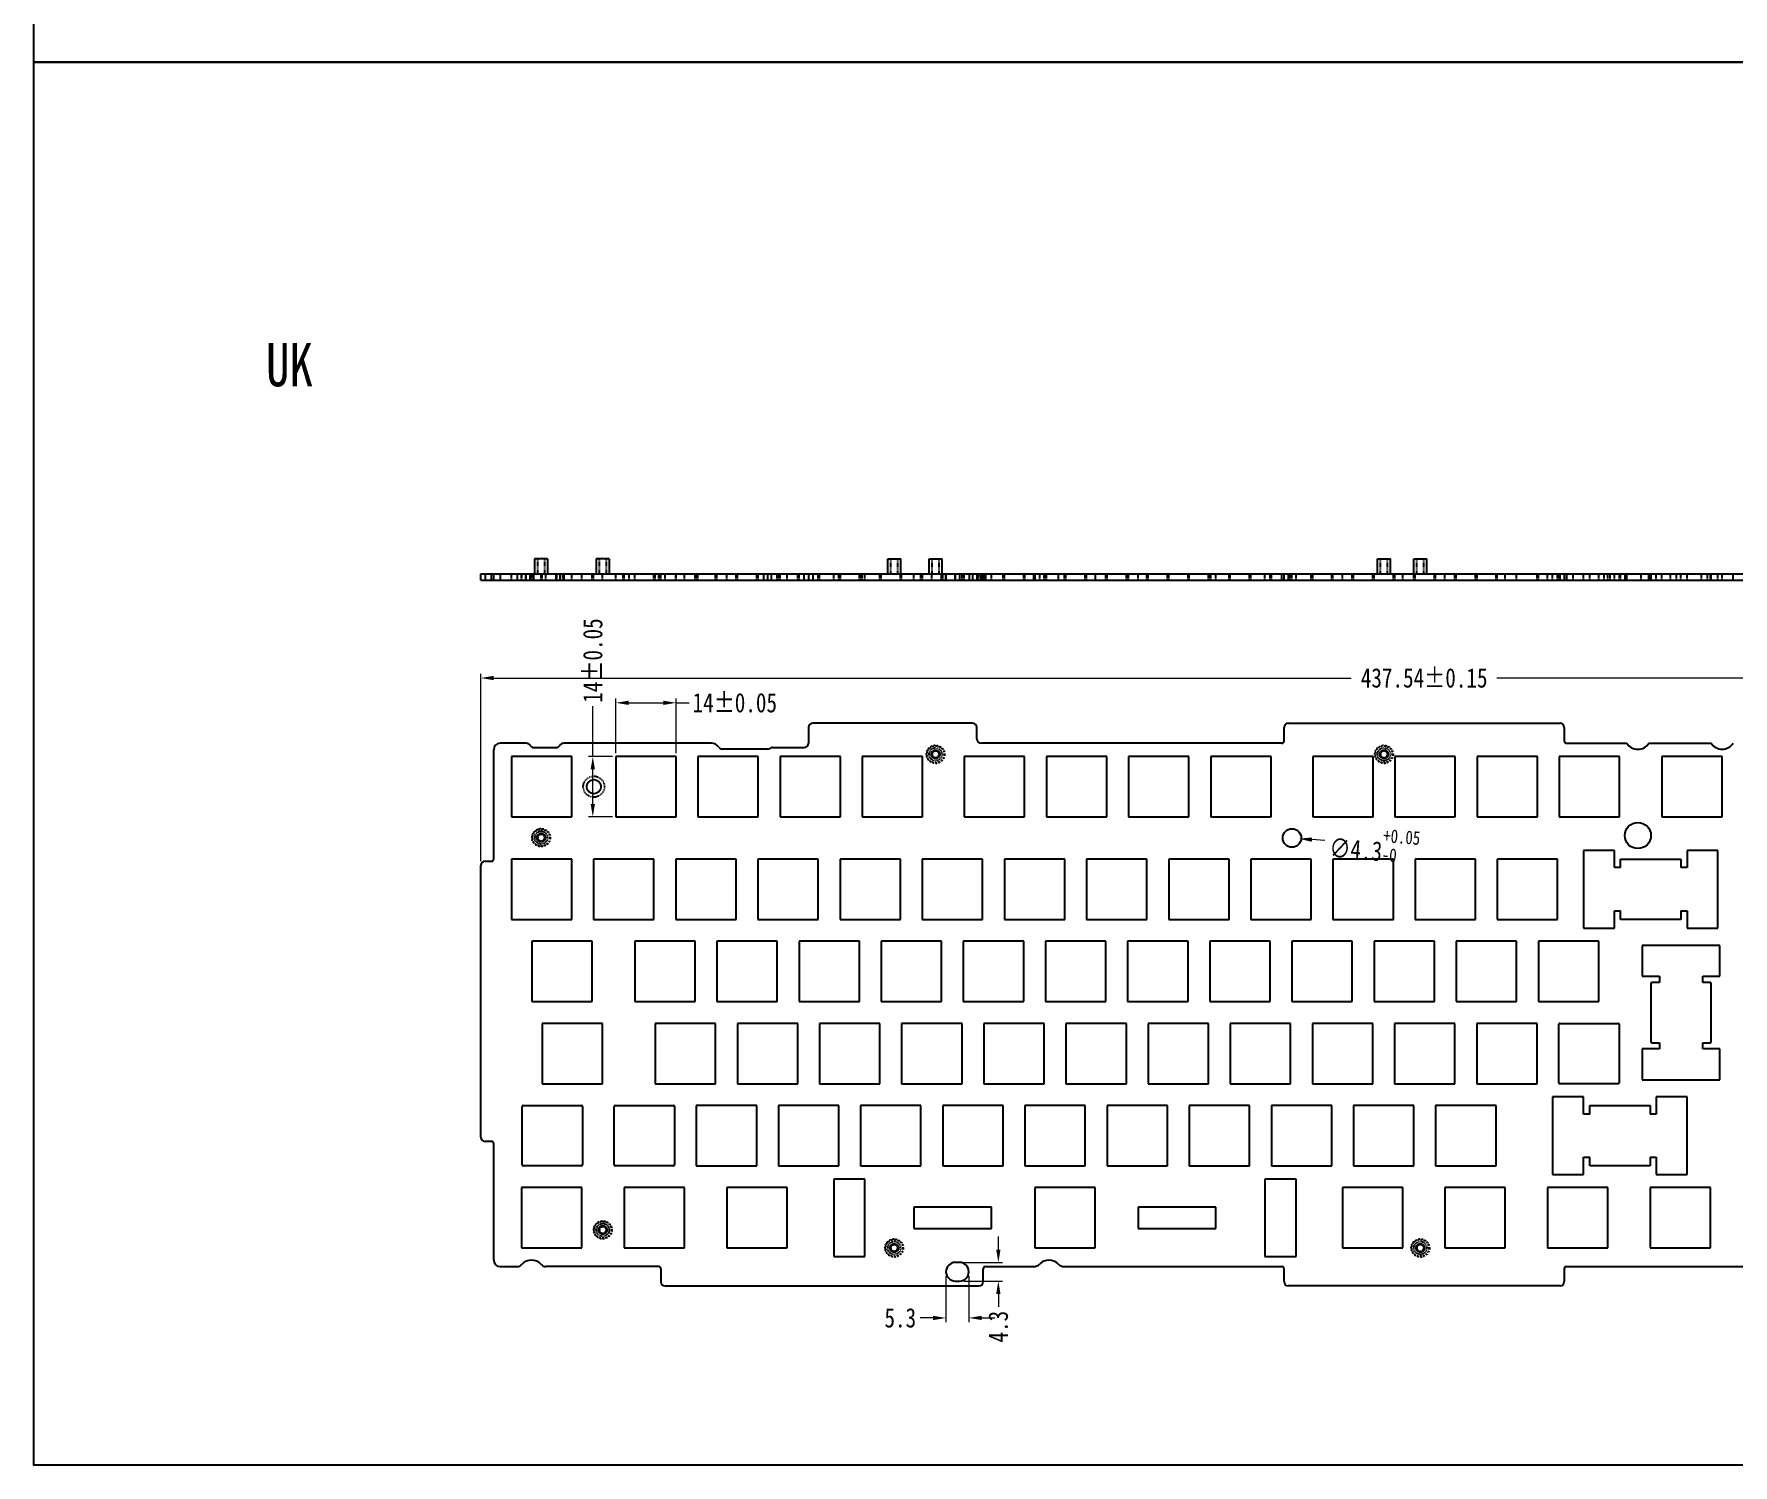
# Model space of a CAD drawing. Header units: inches. Extents: x 409 to 1093, y -306 to 345.
# Drawn here: x 409.4 to 803.4, y -306.2 to 25.8 of the extents above; entities that cross this region are included whole.
import ezdxf

# ---------------------------------------------------------------- set-up
doc = ezdxf.new("R2010")
doc.units = ezdxf.units.IN
doc.header["$LTSCALE"] = 1.21
doc.header["$MEASUREMENT"] = 0
doc.header["$PDMODE"] = 3
doc.header["$PDSIZE"] = 0.3125
doc.linetypes.add('HIDDEN', pattern=[0.2, 0.1, -0.1])
doc.layers.get('0').update_dxf_attribs({"linetype": 'CONTINUOUS'})
doc.layers.get('Defpoints').update_dxf_attribs({"linetype": 'CONTINUOUS'})
doc.layers.add('DEFAULT_2', color=8, linetype='HIDDEN')
doc.styles.get("Standard").update_dxf_attribs({"font": 'txt', "width": 0.8})
doc.dimstyles.new('YanXiu', dxfattribs={"dimscale": 1.5, "dimtxt": 3, "dimasz": 2, "dimexe": 0.66, "dimexo": 0.66, "dimgap": 0.66, "dimtad": 0, "dimdsep": 46, "dimtxsty": 'STANDARD', "dimcen": 0, "dimclrd": 3, "dimclre": 6, "dimclrt": 3, "dimazin": 2, "dimtm": 1e-09, "dimtfac": 1, "dimtofl": 0, "dimtmove": 0, "dimatfit": 3, "dimfxl": 1, "dimlwd": 5, "dimlwe": 5, "dimarcsym": 0})

# ---------------------------------------------------------------- blocks, each defined once
blk = doc.blocks.new('*D69')
at = {"color": 3, "lineweight": 5}
blk.add_line((708.76, -161.35), (705.76, -161.12), dxfattribs=at)
at = {"color": 3}
blk.add_solid([(705.8, -160.62), (705.73, -161.62), (702.77, -160.89)], dxfattribs=at)
at = {"layer": 'Defpoints', "color": 0}
for p in [(698.49, -160.57), (702.77, -160.89)]:
    blk.add_point(p, dxfattribs=at)
at = {"color": 3, "insert": (720.33, -162.23), "char_height": 4.5, "attachment_point": 5, "rotation": 355.645}
blk.add_mtext('∅4.3{\\H0.7x;\\S+0.05^ -0;}', dxfattribs=at)
blk = doc.blocks.new('*D70')
at = {"color": 6, "lineweight": 5}
for p, q in [((513.02, -166.12), (513.02, -122.64)), ((950.56, -166.12), (950.56, -122.64))]:
    blk.add_line(p, q, dxfattribs=at)
at = {"color": 3, "lineweight": 5}
for p, q in [((516.02, -123.63), (714.9, -123.63)), ((947.56, -123.63), (748.68, -123.63))]:
    blk.add_line(p, q, dxfattribs=at)
at = {"color": 3}
for points in [[(516.02, -123.13), (516.02, -124.13), (513.02, -123.63)], [(947.56, -123.13), (947.56, -124.13), (950.56, -123.63)]]:
    blk.add_solid(points, dxfattribs=at)
at = {"layer": 'Defpoints', "color": 0}
for p in [(950.56, -123.63), (513.02, -167.11), (950.56, -167.11)]:
    blk.add_point(p, dxfattribs=at)
at = {"color": 3, "insert": (731.79, -123.63), "char_height": 4.5, "attachment_point": 5}
blk.add_mtext('437.54%%P0.15', dxfattribs=at)
blk = doc.blocks.new('*D74')
at = {"color": 6, "lineweight": 5}
for p, q in [((544.34, -141.04), (544.34, -128.39)), ((558.34, -141.04), (558.34, -128.39))]:
    blk.add_line(p, q, dxfattribs=at)
at = {"color": 3, "lineweight": 5}
for p, q in [((547.34, -129.38), (555.34, -129.38)), ((558.34, -129.38), (561.34, -129.38))]:
    blk.add_line(p, q, dxfattribs=at)
at = {"color": 3}
for points in [[(547.34, -128.88), (547.34, -129.88), (544.34, -129.38)], [(555.34, -128.88), (555.34, -129.88), (558.34, -129.38)]]:
    blk.add_solid(points, dxfattribs=at)
at = {"layer": 'Defpoints', "color": 0}
for p in [(558.34, -129.38), (544.34, -142.03), (558.34, -142.03)]:
    blk.add_point(p, dxfattribs=at)
at = {"color": 3, "insert": (571.93, -129.38), "char_height": 4.5, "attachment_point": 5}
blk.add_mtext('14%%P0.05', dxfattribs=at)
blk = doc.blocks.new('*D75')
at = {"color": 3, "lineweight": 5}
for p, q in [((539.01, -141.83), (539.01, -130.17)), ((539.01, -152.83), (539.01, -144.83))]:
    blk.add_line(p, q, dxfattribs=at)
at = {"color": 6, "lineweight": 5}
for p, q in [((543.55, -141.83), (538.02, -141.83)), ((543.55, -155.83), (538.02, -155.83))]:
    blk.add_line(p, q, dxfattribs=at)
at = {"color": 3}
for points in [[(538.51, -144.83), (539.51, -144.83), (539.01, -141.83)], [(538.51, -152.83), (539.51, -152.83), (539.01, -155.83)]]:
    blk.add_solid(points, dxfattribs=at)
at = {"layer": 'Defpoints', "color": 0}
for p in [(544.54, -141.83), (539.01, -155.83), (544.54, -155.83)]:
    blk.add_point(p, dxfattribs=at)
at = {"color": 3, "insert": (539.01, -119.58), "char_height": 4.5, "attachment_point": 5, "rotation": 90}
blk.add_mtext('14%%P0.05', dxfattribs=at)
blk = doc.blocks.new('*D67')
at = {"color": 3, "lineweight": 5}
for p, q in [((633.05, -256.19), (633.05, -253.19)), ((633.05, -266.49), (633.05, -269.49))]:
    blk.add_line(p, q, dxfattribs=at)
at = {"color": 6, "lineweight": 5}
for p, q in [((625.04, -259.19), (634.04, -259.19)), ((625.04, -263.49), (634.04, -263.49))]:
    blk.add_line(p, q, dxfattribs=at)
at = {"color": 3}
for points in [[(632.55, -256.19), (633.55, -256.19), (633.05, -259.19)], [(632.55, -266.49), (633.55, -266.49), (633.05, -263.49)]]:
    blk.add_solid(points, dxfattribs=at)
at = {"layer": 'Defpoints', "color": 0}
for p in [(624.05, -259.19), (624.05, -263.49), (633.05, -263.49)]:
    blk.add_point(p, dxfattribs=at)
at = {"color": 3, "insert": (633.05, -274.08), "char_height": 4.5, "attachment_point": 5, "rotation": 90}
blk.add_mtext('4.3', dxfattribs=at)
blk = doc.blocks.new('*D68')
at = {"color": 6, "lineweight": 5}
for p, q in [((620.9, -262.33), (620.9, -273.04)), ((626.2, -262.33), (626.2, -273.04))]:
    blk.add_line(p, q, dxfattribs=at)
at = {"color": 3, "lineweight": 5}
for p, q in [((617.9, -272.05), (614.9, -272.05)), ((629.2, -272.05), (632.2, -272.05))]:
    blk.add_line(p, q, dxfattribs=at)
at = {"color": 3}
for points in [[(617.9, -271.55), (617.9, -272.55), (620.9, -272.05)], [(629.2, -271.55), (629.2, -272.55), (626.2, -272.05)]]:
    blk.add_solid(points, dxfattribs=at)
at = {"layer": 'Defpoints', "color": 0}
for p in [(620.9, -261.34), (626.2, -261.34), (620.9, -272.05)]:
    blk.add_point(p, dxfattribs=at)
at = {"color": 3, "insert": (610.31, -272.05), "char_height": 4.5, "attachment_point": 5}
blk.add_mtext('5.3', dxfattribs=at)

msp = doc.modelspace()

# ---------------------------------------------------------------- linework, layer by layer
at = {"color": 7, "linetype": 'Continuous'}
for p, q in [((525.522, -95.951), (525.522, -99.451)), ((528.522, -95.951), (525.522, -95.951)), ((528.522, -95.951), (528.522, -99.451)), ((539.818, -95.951), (539.818, -99.451)), ((542.818, -95.951), (539.818, -95.951)), ((542.818, -95.951), (542.818, -99.451)), ((607.403, -99.451), (607.403, -95.951)), ((607.403, -95.951), (610.403, -95.951)), ((610.403, -99.451), (610.403, -95.951)), ((616.99, -99.451), (616.99, -95.951)), ((616.99, -95.951), (619.99, -95.951)), ((619.99, -99.451), (619.99, -95.951)), ((720.98, -99.451), (720.98, -95.951)), ((720.98, -95.951), (723.98, -95.951)), ((723.98, -99.451), (723.98, -95.951)), ((729.403, -99.451), (729.403, -95.951)), ((729.403, -95.951), (732.403, -95.951)), ((732.403, -99.451), (732.403, -95.951)), ((513.022, -100.951), (513.022, -99.451)), ((513.022, -99.451), (950.563, -99.451)), ((513.022, -100.951), (950.563, -100.951)), ((514.022, -99.451), (514.022, -100.951)), ((515.522, -100.951), (515.522, -99.451)), ((516.022, -100.951), (516.022, -99.451)), ((517.522, -99.451), (517.522, -100.951)), ((523.59, -100.951), (523.59, -99.451)), ((524.456, -100.951), (524.456, -99.451)), ((525.322, -100.951), (525.322, -99.451)), ((530.522, -100.951), (530.522, -99.451)), ((531.388, -99.451), (531.388, -100.951)), ((532.254, -99.451), (532.254, -100.951)), ((578.696, -100.951), (578.696, -99.451)), ((579.562, -100.951), (579.562, -99.451)), ((580.428, -100.951), (580.428, -99.451)), ((588.028, -100.951), (588.028, -99.451)), ((589.028, -99.451), (589.028, -100.951)), ((590.028, -99.451), (590.028, -100.951)), ((627.028, -99.451), (627.028, -100.951)), ((628.028, -99.451), (628.028, -100.951)), ((629.028, -100.951), (629.028, -99.451)), ((698.791, -100.951), (698.791, -99.451)), ((699.291, -100.951), (699.291, -99.451)), ((700.291, -99.451), (700.291, -100.951)), ((763.291, -100.951), (763.291, -99.451)), ((764.291, -99.451), (764.291, -100.951)), ((764.791, -99.451), (764.791, -100.951)), ((778.784, -100.951), (778.784, -99.451)), ((783.909, -100.951), (783.909, -99.451)), ((798.361, -100.951), (798.361, -99.451)), ((803.412, -100.951), (803.412, -99.451)), ((589.028, -135.093), (589.028, -138.75)), ((627.028, -134.093), (590.028, -134.093)), ((628.028, -137.75), (628.028, -135.093)), ((699.291, -138.25), (699.291, -135.093)), ((700.291, -134.093), (763.291, -134.093)), ((764.291, -135.093), (764.291, -138.25)), ((516.022, -165.615), (516.022, -140.25)), ((523.59, -138.75), (517.522, -138.75)), ((520.153, -141.83), (520.153, -155.83)), ((534.153, -141.83), (520.153, -141.83)), ((525.322, -139.75), (530.522, -139.75)), ((566.536, -138.75), (532.254, -138.75)), ((534.153, -155.83), (534.153, -141.83)), ((544.34, -141.83), (544.34, -155.83)), ((558.34, -141.83), (544.34, -141.83)), ((558.34, -155.83), (558.34, -141.83)), ((563.39, -141.83), (563.39, -155.83)), ((577.39, -141.83), (563.39, -141.83)), ((579.298, -140.1), (569.042, -140.1)), ((577.39, -155.83), (577.39, -141.83)), ((580.704, -139.75), (588.028, -139.75)), ((582.44, -141.83), (582.44, -155.83)), ((596.44, -141.83), (582.44, -141.83)), ((596.44, -155.83), (596.44, -141.83)), ((601.49, -141.83), (601.49, -155.83)), ((615.49, -141.83), (601.49, -141.83)), ((615.49, -155.83), (615.49, -141.83)), ((625.15, -141.83), (625.15, -155.83)), ((639.15, -141.83), (625.15, -141.83)), ((698.791, -138.75), (629.028, -138.75)), ((639.15, -155.83), (639.15, -141.83)), ((644.2, -141.83), (644.2, -155.83)), ((658.2, -141.83), (644.2, -141.83)), ((658.2, -155.83), (658.2, -141.83)), ((663.25, -141.83), (663.25, -155.83)), ((677.25, -141.83), (663.25, -141.83)), ((677.25, -155.83), (677.25, -141.83)), ((682.3, -141.83), (682.3, -155.83)), ((696.3, -141.83), (682.3, -141.83)), ((696.3, -155.83), (696.3, -141.83)), ((705.96, -141.83), (705.96, -155.83)), ((719.96, -141.83), (705.96, -141.83)), ((719.96, -155.83), (719.96, -141.83)), ((725.01, -141.83), (725.01, -155.83)), ((739.01, -141.83), (725.01, -141.83)), ((739.01, -155.83), (739.01, -141.83)), ((744.06, -141.83), (744.06, -155.83)), ((758.06, -141.83), (744.06, -141.83)), ((758.06, -155.83), (758.06, -141.83)), ((763.11, -141.83), (763.11, -155.83)), ((777.11, -141.83), (763.11, -141.83)), ((764.791, -138.75), (778.784, -138.75)), ((777.11, -155.83), (777.11, -141.83)), ((783.909, -138.75), (798.361, -138.75)), ((786.898, -141.83), (786.898, -155.83)), ((800.898, -141.83), (786.898, -141.83)), ((800.898, -155.83), (800.898, -141.83)), ((520.153, -155.83), (534.153, -155.83)), ((544.34, -155.83), (558.34, -155.83)), ((563.39, -155.83), (577.39, -155.83)), ((582.44, -155.83), (596.44, -155.83)), ((601.49, -155.83), (615.49, -155.83)), ((625.15, -155.83), (639.15, -155.83)), ((644.2, -155.83), (658.2, -155.83)), ((663.25, -155.83), (677.25, -155.83)), ((682.3, -155.83), (696.3, -155.83)), ((705.96, -155.83), (719.96, -155.83)), ((725.01, -155.83), (739.01, -155.83)), ((744.06, -155.83), (758.06, -155.83)), ((763.11, -155.83), (777.11, -155.83)), ((786.898, -155.83), (800.898, -155.83)), ((768.728, -163.614), (768.728, -181.614)), ((775.928, -163.614), (768.728, -163.614)), ((775.928, -167.614), (775.928, -163.614)), ((799.899, -163.614), (792.756, -163.614)), ((792.756, -163.614), (792.756, -167.614)), ((799.899, -181.614), (799.899, -163.614)), ((513.022, -230.115), (513.022, -167.115)), ((514.022, -166.115), (515.522, -166.115)), ((520.148, -165.629), (520.148, -179.629)), ((534.148, -165.629), (520.148, -165.629)), ((534.148, -179.629), (534.148, -165.629)), ((539.198, -165.629), (539.198, -179.629)), ((553.198, -165.629), (539.198, -165.629)), ((553.198, -179.629), (553.198, -165.629)), ((558.248, -165.629), (558.248, -179.629)), ((572.248, -165.629), (558.248, -165.629)), ((572.248, -179.629), (572.248, -165.629)), ((577.298, -165.629), (577.298, -179.629)), ((591.298, -165.629), (577.298, -165.629)), ((591.298, -179.629), (591.298, -165.629)), ((596.348, -165.629), (596.348, -179.629)), ((610.348, -165.629), (596.348, -165.629)), ((610.348, -179.629), (610.348, -165.629)), ((615.398, -165.629), (615.398, -179.629)), ((629.398, -165.629), (615.398, -165.629)), ((629.398, -179.629), (629.398, -165.629)), ((634.448, -165.629), (634.448, -179.629)), ((648.448, -165.629), (634.448, -165.629)), ((648.448, -179.629), (648.448, -165.629)), ((653.498, -165.629), (653.498, -179.629)), ((667.498, -165.629), (653.498, -165.629)), ((667.498, -179.629), (667.498, -165.629)), ((672.548, -165.629), (672.548, -179.629)), ((686.548, -165.629), (672.548, -165.629)), ((686.548, -179.629), (686.548, -165.629)), ((691.598, -165.629), (691.598, -179.629)), ((705.598, -165.629), (691.598, -165.629)), ((705.598, -179.629), (705.598, -165.629)), ((710.648, -165.629), (710.648, -179.629)), ((724.648, -165.629), (710.648, -165.629)), ((724.648, -179.629), (724.648, -165.629)), ((729.698, -165.629), (729.698, -179.629)), ((743.698, -165.629), (729.698, -165.629)), ((743.698, -179.629), (743.698, -165.629)), ((748.748, -165.629), (748.748, -179.629)), ((762.748, -165.629), (748.748, -165.629)), ((762.748, -179.629), (762.748, -165.629)), ((777.343, -167.614), (775.928, -167.614)), ((777.343, -167.614), (777.343, -165.629)), ((777.343, -165.629), (791.313, -165.629)), ((791.313, -165.629), (791.313, -167.614)), ((792.756, -167.614), (791.313, -167.614)), ((520.148, -179.629), (534.148, -179.629)), ((539.198, -179.629), (553.198, -179.629)), ((558.248, -179.629), (572.248, -179.629)), ((577.298, -179.629), (591.298, -179.629)), ((596.348, -179.629), (610.348, -179.629)), ((615.398, -179.629), (629.398, -179.629)), ((634.448, -179.629), (648.448, -179.629)), ((653.498, -179.629), (667.498, -179.629)), ((672.548, -179.629), (686.548, -179.629)), ((691.598, -179.629), (705.598, -179.629)), ((710.648, -179.629), (724.648, -179.629)), ((729.698, -179.629), (743.698, -179.629)), ((748.748, -179.629), (762.748, -179.629)), ((775.928, -177.614), (777.343, -177.614)), ((775.928, -181.614), (775.928, -177.614)), ((777.343, -179.629), (777.343, -177.614)), ((791.313, -179.629), (777.343, -179.629)), ((791.313, -177.614), (792.756, -177.614)), ((791.313, -177.614), (791.313, -179.629)), ((792.756, -177.614), (792.756, -181.614)), ((524.898, -184.679), (524.898, -198.679)), ((538.898, -184.679), (524.898, -184.679)), ((538.898, -198.679), (538.898, -184.679)), ((548.728, -184.679), (548.728, -198.679)), ((562.728, -184.679), (548.728, -184.679)), ((562.728, -198.679), (562.728, -184.679)), ((567.778, -184.679), (567.778, -198.679)), ((581.778, -184.679), (567.778, -184.679)), ((581.778, -198.679), (581.778, -184.679)), ((586.828, -184.679), (586.828, -198.679)), ((600.828, -184.679), (586.828, -184.679)), ((600.828, -198.679), (600.828, -184.679)), ((605.878, -184.679), (605.878, -198.679)), ((619.878, -184.679), (605.878, -184.679)), ((619.878, -198.679), (619.878, -184.679)), ((624.928, -184.679), (624.928, -198.679)), ((638.928, -184.679), (624.928, -184.679)), ((638.928, -198.679), (638.928, -184.679)), ((643.978, -184.679), (643.978, -198.679)), ((657.978, -184.679), (643.978, -184.679)), ((657.978, -198.679), (657.978, -184.679)), ((663.028, -184.679), (663.028, -198.679)), ((677.028, -184.679), (663.028, -184.679)), ((677.028, -198.679), (677.028, -184.679)), ((682.078, -184.679), (682.078, -198.679)), ((696.078, -184.679), (682.078, -184.679)), ((696.078, -198.679), (696.078, -184.679)), ((701.128, -184.679), (701.128, -198.679)), ((715.128, -184.679), (701.128, -184.679)), ((715.128, -198.679), (715.128, -184.679)), ((720.178, -184.679), (720.178, -198.679)), ((734.178, -184.679), (720.178, -184.679)), ((734.178, -198.679), (734.178, -184.679)), ((739.228, -184.679), (739.228, -198.679)), ((753.228, -184.679), (739.228, -184.679)), ((753.228, -198.679), (753.228, -184.679)), ((772.278, -184.679), (758.278, -184.679)), ((758.278, -184.679), (758.278, -198.679)), ((768.728, -181.614), (775.928, -181.614)), ((772.278, -198.679), (772.278, -184.679)), ((792.756, -181.614), (799.899, -181.614)), ((524.898, -198.679), (538.898, -198.679)), ((548.728, -198.679), (562.728, -198.679)), ((567.778, -198.679), (581.778, -198.679)), ((586.828, -198.679), (600.828, -198.679)), ((605.878, -198.679), (619.878, -198.679)), ((624.928, -198.679), (638.928, -198.679)), ((643.978, -198.679), (657.978, -198.679)), ((663.028, -198.679), (677.028, -198.679)), ((682.078, -198.679), (696.078, -198.679)), ((701.128, -198.679), (715.128, -198.679)), ((720.178, -198.679), (734.178, -198.679)), ((739.228, -198.679), (753.228, -198.679)), ((758.278, -198.679), (772.278, -198.679)), ((527.288, -203.729), (527.288, -217.729)), ((541.288, -203.729), (527.288, -203.729)), ((541.288, -217.729), (541.288, -203.729)), ((553.478, -203.729), (553.478, -217.729)), ((567.478, -203.729), (553.478, -203.729)), ((567.478, -217.729), (567.478, -203.729)), ((572.528, -203.729), (572.528, -217.729)), ((586.528, -203.729), (572.528, -203.729)), ((586.528, -217.729), (586.528, -203.729)), ((591.578, -203.729), (591.578, -217.729)), ((605.578, -203.729), (591.578, -203.729)), ((605.578, -217.729), (605.578, -203.729)), ((610.628, -203.729), (610.628, -217.729)), ((624.628, -203.729), (610.628, -203.729)), ((624.628, -217.729), (624.628, -203.729)), ((629.678, -203.729), (629.678, -217.729)), ((643.678, -203.729), (629.678, -203.729)), ((643.678, -217.729), (643.678, -203.729)), ((648.728, -203.729), (648.728, -217.729)), ((662.728, -203.729), (648.728, -203.729)), ((662.728, -217.729), (662.728, -203.729)), ((667.778, -203.729), (667.778, -217.729)), ((681.778, -203.729), (667.778, -203.729)), ((681.778, -217.729), (681.778, -203.729)), ((686.828, -203.729), (686.828, -217.729)), ((700.828, -203.729), (686.828, -203.729)), ((700.828, -217.729), (700.828, -203.729)), ((705.878, -203.729), (705.878, -217.729)), ((719.878, -203.729), (705.878, -203.729)), ((719.878, -217.729), (719.878, -203.729)), ((724.928, -203.729), (724.928, -217.729)), ((738.928, -203.729), (724.928, -203.729)), ((738.928, -217.729), (738.928, -203.729)), ((757.978, -203.729), (743.978, -203.729)), ((743.978, -203.729), (743.978, -217.729)), ((757.978, -217.729), (757.978, -203.729)), ((527.288, -217.729), (541.288, -217.729)), ((553.478, -217.729), (567.478, -217.729)), ((572.528, -217.729), (586.528, -217.729)), ((591.578, -217.729), (605.578, -217.729)), ((610.628, -217.729), (624.628, -217.729)), ((629.678, -217.729), (643.678, -217.729)), ((648.728, -217.729), (662.728, -217.729)), ((667.778, -217.729), (681.778, -217.729)), ((686.828, -217.729), (700.828, -217.729)), ((705.878, -217.729), (719.878, -217.729)), ((724.928, -217.729), (738.928, -217.729)), ((743.978, -217.729), (757.978, -217.729)), ((563.008, -222.779), (563.008, -236.779)), ((577.008, -222.779), (563.008, -222.779)), ((577.008, -236.779), (577.008, -222.779)), ((582.058, -222.779), (582.058, -236.779)), ((596.058, -222.779), (582.058, -222.779)), ((596.058, -236.779), (596.058, -222.779)), ((601.108, -222.779), (601.108, -236.779)), ((615.108, -222.779), (601.108, -222.779)), ((615.108, -236.779), (615.108, -222.779)), ((620.158, -222.779), (620.158, -236.779)), ((634.158, -222.779), (620.158, -222.779)), ((634.158, -236.779), (634.158, -222.779)), ((639.208, -222.779), (639.208, -236.779)), ((653.208, -222.779), (639.208, -222.779)), ((653.208, -236.779), (653.208, -222.779)), ((658.258, -222.779), (658.258, -236.779)), ((672.258, -222.779), (658.258, -222.779)), ((672.258, -236.779), (672.258, -222.779)), ((677.308, -222.779), (677.308, -236.779)), ((691.308, -222.779), (677.308, -222.779)), ((691.308, -236.779), (691.308, -222.779)), ((696.358, -222.779), (696.358, -236.779)), ((710.358, -222.779), (696.358, -222.779)), ((710.358, -236.779), (710.358, -222.779)), ((715.408, -222.779), (715.408, -236.779)), ((729.408, -222.779), (715.408, -222.779)), ((729.408, -236.779), (729.408, -222.779)), ((748.458, -222.779), (734.458, -222.779)), ((734.458, -222.779), (734.458, -236.779)), ((748.458, -236.779), (748.458, -222.779)), ((768.778, -220.779), (761.578, -220.779)), ((761.578, -220.779), (761.578, -238.779)), ((768.778, -224.779), (768.778, -220.779)), ((770.178, -222.779), (784.178, -222.779)), ((770.178, -224.779), (770.178, -222.779)), ((784.178, -222.779), (784.178, -224.779)), ((792.778, -220.779), (785.578, -220.779)), ((785.578, -220.779), (785.578, -224.779)), ((792.778, -238.779), (792.778, -220.779)), ((770.178, -224.779), (768.778, -224.779)), ((785.578, -224.779), (784.178, -224.779)), ((515.522, -231.115), (514.022, -231.115)), ((516.022, -258.637), (516.022, -231.615)), ((768.778, -234.779), (770.178, -234.779)), ((768.778, -238.779), (768.778, -234.779)), ((770.178, -236.779), (770.178, -234.779)), ((784.178, -234.779), (785.578, -234.779)), ((784.178, -234.779), (784.178, -236.779)), ((785.578, -234.779), (785.578, -238.779)), ((563.008, -236.779), (577.008, -236.779)), ((582.058, -236.779), (596.058, -236.779)), ((594.873, -239.829), (594.873, -257.829)), ((602.073, -239.829), (594.873, -239.829)), ((601.108, -236.779), (615.108, -236.779)), ((602.073, -257.829), (602.073, -239.829)), ((620.158, -236.779), (634.158, -236.779)), ((639.208, -236.779), (653.208, -236.779)), ((658.258, -236.779), (672.258, -236.779)), ((677.308, -236.779), (691.308, -236.779)), ((694.873, -239.829), (694.873, -257.829)), ((702.073, -239.829), (694.873, -239.829)), ((696.358, -236.779), (710.358, -236.779)), ((702.073, -257.829), (702.073, -239.829)), ((715.408, -236.779), (729.408, -236.779)), ((734.458, -236.779), (748.458, -236.779)), ((761.578, -238.779), (768.778, -238.779)), ((784.178, -236.779), (770.178, -236.779)), ((785.578, -238.779), (792.778, -238.779)), ((522.498, -241.829), (522.498, -255.829)), ((536.498, -241.829), (522.498, -241.829)), ((536.498, -255.829), (536.498, -241.829)), ((546.298, -241.829), (546.298, -255.829)), ((560.298, -241.829), (546.298, -241.829)), ((560.298, -255.829), (560.298, -241.829)), ((570.098, -241.829), (570.098, -255.829)), ((584.098, -241.829), (570.098, -241.829)), ((584.098, -255.829), (584.098, -241.829)), ((641.473, -241.829), (641.473, -255.829)), ((655.473, -241.829), (641.473, -241.829)), ((655.473, -255.829), (655.473, -241.829)), ((726.833, -241.829), (712.833, -241.829)), ((712.833, -241.829), (712.833, -255.829)), ((726.833, -255.829), (726.833, -241.829)), ((750.613, -241.829), (736.613, -241.829)), ((736.613, -241.829), (736.613, -255.829)), ((750.613, -255.829), (750.613, -241.829)), ((774.393, -241.829), (760.393, -241.829)), ((760.393, -241.829), (760.393, -255.829)), ((774.393, -255.829), (774.393, -241.829)), ((798.173, -241.829), (784.173, -241.829)), ((784.173, -241.829), (784.173, -255.829)), ((798.173, -255.829), (798.173, -241.829)), ((613.473, -246.329), (613.473, -251.329)), ((631.473, -246.329), (613.473, -246.329)), ((631.473, -251.329), (631.473, -246.329)), ((665.473, -246.329), (665.473, -251.329)), ((683.473, -246.329), (665.473, -246.329)), ((683.473, -251.329), (683.473, -246.329)), ((613.473, -251.329), (631.473, -251.329)), ((665.473, -251.329), (683.473, -251.329)), ((522.498, -255.829), (536.498, -255.829)), ((546.298, -255.829), (560.298, -255.829)), ((570.098, -255.829), (584.098, -255.829)), ((641.473, -255.829), (655.473, -255.829)), ((712.833, -255.829), (726.833, -255.829)), ((736.613, -255.829), (750.613, -255.829)), ((760.393, -255.829), (774.393, -255.829)), ((784.173, -255.829), (798.173, -255.829)), ((594.873, -257.829), (602.073, -257.829)), ((624.053, -259.187), (623.053, -259.187)), ((694.873, -257.829), (702.073, -257.829)), ((517.522, -260.137), (521.434, -260.137)), ((554.288, -260.137), (528.14, -260.137)), ((554.788, -260.637), (554.788, -263.637)), ((623.053, -263.487), (624.053, -263.487)), ((629.553, -263.637), (629.553, -260.637)), ((630.053, -260.137), (641.217, -260.137)), ((648.358, -260.137), (698.791, -260.137)), ((699.291, -263.637), (699.291, -260.637)), ((764.291, -260.637), (764.291, -263.637)), ((764.791, -260.137), (815.44, -260.137)), ((555.788, -264.637), (628.553, -264.637)), ((763.291, -264.637), (700.291, -264.637))]:
    msp.add_line(p, q, dxfattribs=at)
at = {"color": 5}
for p, q in [((782.381, -185.672), (782.381, -192.815)), ((800.381, -185.672), (782.381, -185.672)), ((800.381, -192.815), (800.381, -185.672)), ((782.381, -192.815), (786.381, -192.815)), ((786.381, -192.815), (786.381, -194.259)), ((796.381, -194.259), (796.381, -192.815)), ((796.381, -192.815), (800.381, -192.815)), ((784.366, -194.539), (784.366, -207.949)), ((786.381, -194.259), (784.646, -194.259)), ((798.086, -194.259), (796.381, -194.259)), ((798.366, -207.949), (798.366, -194.539)), ((763.028, -217.529), (763.028, -203.929)), ((763.228, -203.729), (776.828, -203.729)), ((777.028, -203.929), (777.028, -217.529)), ((784.646, -208.229), (786.381, -208.229)), ((786.381, -208.229), (786.381, -209.644)), ((796.381, -209.644), (796.381, -208.229)), ((796.381, -208.229), (798.086, -208.229)), ((782.381, -209.644), (782.381, -216.844)), ((786.381, -209.644), (782.381, -209.644)), ((800.381, -209.644), (796.381, -209.644)), ((800.381, -216.844), (800.381, -209.644)), ((776.828, -217.729), (763.228, -217.729)), ((782.381, -216.844), (800.381, -216.844)), ((522.633, -236.529), (522.633, -223.029)), ((522.883, -222.779), (536.383, -222.779)), ((536.633, -223.029), (536.633, -236.529)), ((543.958, -236.529), (543.958, -223.029)), ((544.208, -222.779), (557.708, -222.779)), ((557.958, -223.029), (557.958, -236.529)), ((536.383, -236.779), (522.883, -236.779)), ((557.708, -236.779), (544.208, -236.779))]:
    msp.add_line(p, q, dxfattribs=at)
for points in [[(409.423, 344.652), (1092.951, 344.652), (1092.951, 19.243), (409.423, 19.243)], [(409.423, 19.243), (1092.951, 19.243), (1092.951, -306.166), (409.423, -306.166)]]:
    msp.add_lwpolyline(points, close=True)
at = {"color": 7, "linetype": 'Continuous'}
for centre, radius in [((539.246, -148.83), 1.65), ((781.347, -160.159), 3.031), ((701.13, -160.73), 2.15)]:
    msp.add_circle(centre, radius, dxfattribs=at)
for centre, radius, start, end in [((590.028, -135.093), 1, 90, 180), ((627.028, -135.093), 1, 0, 90), ((629.028, -137.75), 1, 180, 270), ((700.291, -135.093), 1, 90, 180), ((763.291, -135.093), 1, 0, 90), ((517.522, -140.25), 1.5, 90, 180), ((523.59, -139.75), 1, 30, 90), ((525.322, -138.75), 1, 210, 270), ((530.522, -138.75), 1, 270, 330), ((532.254, -139.75), 1, 90, 150), ((566.536, -140.75), 2, 33.36701, 90), ((569.042, -139.1), 1, 213.36701, 270), ((579.298, -138.1), 2, 270, 297.95289), ((580.704, -140.75), 1, 90, 117.95289), ((588.028, -138.75), 1, 270, 0), ((698.791, -138.25), 0.5, 270, 360), ((764.791, -138.25), 0.5, 180, 270), ((781.347, -137.13), 3.031, 212.29486, 327.70514), ((800.887, -137.13), 3, 212.67516, 327.32484), ((514.022, -167.115), 1, 90, 180), ((515.522, -165.615), 0.5, 270, 360), ((514.022, -230.115), 1, 180, 270), ((515.522, -231.615), 0.5, 0, 90), ((517.522, -258.637), 1.5, 180, 270), ((521.434, -258.637), 1.5, 270, 318.52072), ((524.788, -261.637), 3, 41.81283, 138.02014), ((528.142, -258.637), 1.5, 221.81283, 269.93832), ((623.053, -261.337), 2.15, 90, 270), ((624.053, -261.337), 2.15, 270, 90), ((641.217, -258.137), 2, 270, 315.57063), ((644.788, -261.637), 3, 44.42937, 135.57063), ((648.358, -258.137), 2, 224.42937, 270), ((554.288, -260.637), 0.5, 0, 90), ((555.788, -263.637), 1, 180, 270), ((628.553, -263.637), 1, 270, 0), ((630.053, -260.637), 0.5, 90, 180), ((698.791, -260.637), 0.5, 0, 90), ((700.291, -263.637), 1, 180, 270), ((763.291, -263.637), 1, 270, 360), ((764.791, -260.637), 0.5, 90, 180)]:
    msp.add_arc(centre, radius, start, end, dxfattribs=at)
at = {"color": 5}
for centre, radius, start, end in [((784.646, -194.539), 0.28, 90, 180), ((798.086, -194.539), 0.28, 360, 90), ((763.228, -203.929), 0.2, 90, 180), ((776.828, -203.929), 0.2, 0, 90), ((784.646, -207.949), 0.28, 180, 270), ((798.086, -207.949), 0.28, 270, 0), ((763.228, -217.529), 0.2, 180, 270), ((776.828, -217.529), 0.2, 270, 0), ((522.883, -223.029), 0.25, 90, 180), ((536.383, -223.029), 0.25, 0, 90), ((544.208, -223.029), 0.25, 90, 180), ((557.708, -223.029), 0.25, 0, 90), ((522.883, -236.529), 0.25, 180, 270), ((536.383, -236.529), 0.25, 270, 0), ((544.208, -236.529), 0.25, 180, 270), ((557.708, -236.529), 0.25, 270, 0)]:
    msp.add_arc(centre, radius, start, end, dxfattribs=at)
at = {"layer": 'DEFAULT_2', "color": 8, "linetype": 'HIDDEN'}
for p, q in [((526.222, -95.951), (526.222, -99.451)), ((527.822, -95.951), (527.822, -99.451)), ((540.518, -95.951), (540.518, -99.451)), ((542.118, -95.951), (542.118, -99.451)), ((608.103, -99.451), (608.103, -95.951)), ((609.703, -99.451), (609.703, -95.951)), ((617.69, -99.451), (617.69, -95.951)), ((619.29, -99.451), (619.29, -95.951)), ((721.68, -99.451), (721.68, -95.951)), ((723.28, -99.451), (723.28, -95.951)), ((730.103, -99.451), (730.103, -95.951)), ((731.703, -99.451), (731.703, -95.951)), ((520.148, -100.951), (520.148, -99.451)), ((521.434, -99.451), (521.434, -100.951)), ((522.498, -100.951), (522.498, -99.451)), ((522.558, -100.951), (522.558, -99.451)), ((523.458, -100.951), (523.458, -99.451)), ((524.898, -100.951), (524.898, -99.451)), ((527.024, -100.951), (527.024, -99.451)), ((527.288, -100.951), (527.288, -99.451)), ((528.14, -100.951), (528.14, -99.451)), ((530.658, -100.951), (530.658, -99.451)), ((532.058, -100.951), (532.058, -99.451)), ((534.148, -100.951), (534.148, -99.451)), ((536.498, -100.951), (536.498, -99.451)), ((538.898, -100.951), (538.898, -99.451)), ((539.198, -100.951), (539.198, -99.451)), ((541.288, -100.951), (541.288, -99.451)), ((544.34, -100.951), (544.34, -99.451)), ((546.058, -100.951), (546.058, -99.451)), ((546.298, -100.951), (546.298, -99.451)), ((547.458, -100.951), (547.458, -99.451)), ((548.728, -100.951), (548.728, -99.451)), ((553.198, -100.951), (553.198, -99.451)), ((553.478, -100.951), (553.478, -99.451)), ((554.288, -100.951), (554.288, -99.451)), ((554.658, -100.951), (554.658, -99.451)), ((554.788, -100.951), (554.788, -99.451)), ((555.788, -100.951), (555.788, -99.451)), ((558.248, -100.951), (558.248, -99.451)), ((558.34, -100.951), (558.34, -99.451)), ((560.298, -100.951), (560.298, -99.451)), ((562.728, -100.951), (562.728, -99.451)), ((563.008, -100.951), (563.008, -99.451)), ((563.39, -100.951), (563.39, -99.451)), ((567.478, -100.951), (567.478, -99.451)), ((567.778, -100.951), (567.778, -99.451)), ((570.098, -100.951), (570.098, -99.451)), ((572.248, -100.951), (572.248, -99.451)), ((572.528, -100.951), (572.528, -99.451)), ((577.008, -100.951), (577.008, -99.451)), ((577.298, -100.951), (577.298, -99.451)), ((577.39, -100.951), (577.39, -99.451)), ((581.778, -100.951), (581.778, -99.451)), ((582.058, -100.951), (582.058, -99.451)), ((582.44, -100.951), (582.44, -99.451)), ((584.098, -100.951), (584.098, -99.451)), ((586.528, -100.951), (586.528, -99.451)), ((586.828, -100.951), (586.828, -99.451)), ((591.298, -100.951), (591.298, -99.451)), ((591.578, -100.951), (591.578, -99.451)), ((594.873, -100.951), (594.873, -99.451)), ((596.058, -100.951), (596.058, -99.451)), ((596.348, -100.951), (596.348, -99.451)), ((596.44, -100.951), (596.44, -99.451)), ((600.828, -100.951), (600.828, -99.451)), ((601.108, -100.951), (601.108, -99.451)), ((601.49, -100.951), (601.49, -99.451)), ((602.073, -100.951), (602.073, -99.451)), ((605.578, -100.951), (605.578, -99.451)), ((605.878, -100.951), (605.878, -99.451)), ((610.348, -100.951), (610.348, -99.451)), ((610.628, -100.951), (610.628, -99.451)), ((613.473, -100.951), (613.473, -99.451)), ((615.108, -100.951), (615.108, -99.451)), ((615.398, -100.951), (615.398, -99.451)), ((615.49, -100.951), (615.49, -99.451)), ((617.62, -100.951), (617.62, -99.451)), ((619.82, -99.451), (619.82, -100.951)), ((619.878, -100.951), (619.878, -99.451)), ((620.158, -100.951), (620.158, -99.451)), ((620.82, -99.451), (620.82, -100.951)), ((620.853, -99.451), (620.853, -100.951)), ((623.02, -100.951), (623.02, -99.451)), ((623.053, -99.451), (623.053, -100.951)), ((624.053, -99.451), (624.053, -100.951)), ((624.628, -100.951), (624.628, -99.451)), ((624.928, -100.951), (624.928, -99.451)), ((625.15, -100.951), (625.15, -99.451)), ((626.253, -99.451), (626.253, -100.951)), ((628.553, -100.951), (628.553, -99.451)), ((629.398, -100.951), (629.398, -99.451)), ((629.553, -99.451), (629.553, -100.951)), ((629.678, -100.951), (629.678, -99.451)), ((630.053, -99.451), (630.053, -100.951)), ((631.473, -100.951), (631.473, -99.451)), ((634.158, -100.951), (634.158, -99.451)), ((634.448, -100.951), (634.448, -99.451)), ((638.928, -100.951), (638.928, -99.451)), ((639.15, -100.951), (639.15, -99.451)), ((639.208, -100.951), (639.208, -99.451)), ((641.217, -99.451), (641.217, -100.951)), ((641.473, -99.451), (641.473, -100.951)), ((642.645, -100.951), (642.645, -99.451)), ((643.678, -100.951), (643.678, -99.451)), ((643.978, -100.951), (643.978, -99.451)), ((644.2, -100.951), (644.2, -99.451)), ((646.93, -99.451), (646.93, -100.951)), ((648.358, -100.951), (648.358, -99.451)), ((648.448, -100.951), (648.448, -99.451)), ((648.728, -100.951), (648.728, -99.451)), ((653.208, -100.951), (653.208, -99.451)), ((653.498, -100.951), (653.498, -99.451)), ((655.473, -99.451), (655.473, -100.951)), ((657.978, -100.951), (657.978, -99.451)), ((658.2, -100.951), (658.2, -99.451)), ((658.258, -100.951), (658.258, -99.451)), ((662.728, -100.951), (662.728, -99.451)), ((663.028, -100.951), (663.028, -99.451)), ((663.25, -100.951), (663.25, -99.451)), ((665.473, -100.951), (665.473, -99.451)), ((667.498, -100.951), (667.498, -99.451)), ((667.778, -100.951), (667.778, -99.451)), ((672.258, -100.951), (672.258, -99.451)), ((672.548, -100.951), (672.548, -99.451)), ((677.028, -100.951), (677.028, -99.451)), ((677.25, -100.951), (677.25, -99.451)), ((677.308, -100.951), (677.308, -99.451)), ((681.778, -100.951), (681.778, -99.451)), ((682.078, -100.951), (682.078, -99.451)), ((682.3, -100.951), (682.3, -99.451)), ((683.473, -100.951), (683.473, -99.451)), ((686.548, -100.951), (686.548, -99.451)), ((686.828, -100.951), (686.828, -99.451)), ((691.308, -100.951), (691.308, -99.451)), ((691.598, -100.951), (691.598, -99.451)), ((694.873, -100.951), (694.873, -99.451)), ((696.078, -100.951), (696.078, -99.451)), ((696.3, -100.951), (696.3, -99.451)), ((696.358, -100.951), (696.358, -99.451)), ((700.828, -100.951), (700.828, -99.451)), ((701.128, -100.951), (701.128, -99.451)), ((702.073, -100.951), (702.073, -99.451)), ((705.598, -100.951), (705.598, -99.451)), ((705.878, -100.951), (705.878, -99.451)), ((705.96, -100.951), (705.96, -99.451)), ((710.358, -100.951), (710.358, -99.451)), ((710.648, -100.951), (710.648, -99.451)), ((712.833, -100.951), (712.833, -99.451)), ((715.128, -100.951), (715.128, -99.451)), ((715.408, -100.951), (715.408, -99.451)), ((719.878, -100.951), (719.878, -99.451)), ((719.96, -100.951), (719.96, -99.451)), ((720.178, -100.951), (720.178, -99.451)), ((724.648, -100.951), (724.648, -99.451)), ((724.928, -100.951), (724.928, -99.451)), ((725.01, -100.951), (725.01, -99.451)), ((726.833, -100.951), (726.833, -99.451)), ((729.408, -100.951), (729.408, -99.451)), ((729.698, -100.951), (729.698, -99.451)), ((734.178, -100.951), (734.178, -99.451)), ((734.458, -100.951), (734.458, -99.451)), ((736.613, -100.951), (736.613, -99.451)), ((738.928, -100.951), (738.928, -99.451)), ((739.01, -100.951), (739.01, -99.451)), ((739.228, -100.951), (739.228, -99.451)), ((743.698, -100.951), (743.698, -99.451)), ((743.978, -100.951), (743.978, -99.451)), ((744.06, -100.951), (744.06, -99.451)), ((748.458, -100.951), (748.458, -99.451)), ((748.748, -100.951), (748.748, -99.451)), ((750.613, -100.951), (750.613, -99.451)), ((753.228, -100.951), (753.228, -99.451)), ((757.978, -100.951), (757.978, -99.451)), ((758.06, -100.951), (758.06, -99.451)), ((758.278, -100.951), (758.278, -99.451)), ((760.393, -100.951), (760.393, -99.451)), ((761.578, -100.951), (761.578, -99.451)), ((762.748, -100.951), (762.748, -99.451)), ((763.11, -100.951), (763.11, -99.451)), ((766.328, -100.951), (766.328, -99.451)), ((768.728, -100.951), (768.728, -99.451)), ((768.778, -100.951), (768.778, -99.451)), ((770.178, -100.951), (770.178, -99.451)), ((772.278, -100.951), (772.278, -99.451)), ((773.528, -100.951), (773.528, -99.451)), ((774.393, -100.951), (774.393, -99.451)), ((774.928, -100.951), (774.928, -99.451)), ((775.928, -100.951), (775.928, -99.451)), ((777.11, -100.951), (777.11, -99.451)), ((777.343, -100.951), (777.343, -99.451)), ((778.315, -99.451), (778.315, -100.951)), ((782.078, -100.951), (782.078, -99.451)), ((784.173, -100.951), (784.173, -99.451)), ((784.378, -99.451), (784.378, -100.951)), ((785.578, -100.951), (785.578, -99.451)), ((786.898, -100.951), (786.898, -99.451)), ((788.928, -100.951), (788.928, -99.451)), ((790.328, -100.951), (790.328, -99.451)), ((791.313, -100.951), (791.313, -99.451)), ((792.756, -100.951), (792.756, -99.451)), ((792.778, -100.951), (792.778, -99.451)), ((796.078, -100.951), (796.078, -99.451)), ((797.528, -100.951), (797.528, -99.451)), ((798.173, -100.951), (798.173, -99.451)), ((799.899, -100.951), (799.899, -99.451)), ((800.898, -100.951), (800.898, -99.451))]:
    msp.add_line(p, q, dxfattribs=at)
at = {"layer": 'DEFAULT_2', "color": 2, "linetype": 'HIDDEN', "ltscale": 3}
for centre, radius in [((618.49, -141.33), 2.1), ((618.49, -141.33), 2), ((722.48, -141.33), 2.1), ((722.48, -141.33), 2), ((527.022, -160.652), 2.1), ((527.022, -160.652), 2), ((541.318, -251.637), 2.1), ((541.318, -251.637), 2), ((608.903, -255.829), 2.1), ((608.903, -255.829), 2), ((730.903, -255.829), 2.1), ((730.903, -255.829), 2)]:
    msp.add_circle(centre, radius, dxfattribs=at)
at = {"layer": 'DEFAULT_2', "color": 8, "linetype": 'HIDDEN'}
for centre, radius in [((618.49, -141.33), 1.5), ((618.49, -141.33), 0.8), ((722.48, -141.33), 1.5), ((722.48, -141.33), 0.8), ((539.246, -148.83), 2.45), ((527.022, -160.652), 1.5), ((527.022, -160.652), 1.5), ((527.022, -160.652), 1.5), ((527.022, -160.652), 0.8), ((527.022, -160.652), 0.8), ((541.318, -251.637), 1.5), ((541.318, -251.637), 0.8), ((608.903, -255.829), 1.5), ((608.903, -255.829), 0.8), ((730.903, -255.829), 1.5), ((730.903, -255.829), 0.8)]:
    msp.add_circle(centre, radius, dxfattribs=at)
at = {"layer": 'DEFAULT_2', "color": 2, "linetype": 'HIDDEN', "ltscale": 3}
for centre in [(618.49, -141.33), (722.48, -141.33), (527.022, -160.652), (541.318, -251.637), (608.903, -255.829), (730.903, -255.829)]:
    msp.add_arc(centre, 0.8, 14.02007, 349.76183, dxfattribs=at)
for points, knots in [([(617.912, -140.535), (618.077, -140.414), (618.498, -140.278), (619.119, -140.488), (619.496, -141.025), (619.481, -141.681), (619.08, -142.201), (618.449, -142.381), (617.833, -142.152), (617.474, -141.602), (617.51, -140.947), (617.928, -140.441), (618.565, -140.281), (619.173, -140.53), (619.514, -141.091), (619.456, -141.745), (619.022, -142.237), (618.38, -142.376), (617.781, -142.107), (617.458, -141.536), (617.537, -140.884), (617.988, -140.406), (618.634, -140.288), (619.224, -140.577), (619.527, -141.159), (619.427, -141.807), (618.961, -142.27), (618.312, -142.367), (617.732, -142.059), (617.447, -141.468), (617.569, -140.823), (618.05, -140.376), (618.7, -140.299), (619.084, -140.52), (619.22, -140.672)], [0, 0, 0, 0, 0.0312476, 0.0624971, 0.0937489, 0.1250021, 0.1562545, 0.1875048, 0.2187528, 0.25, 0.2812478, 0.3124976, 0.3437497, 0.3750029, 0.4062551, 0.437505, 0.4687528, 0.5, 0.531248, 0.5624981, 0.5937504, 0.6250037, 0.6562556, 0.6875051, 0.7187528, 0.75, 0.7812482, 0.8124987, 0.8437513, 0.8750044, 0.906256, 0.9375053, 0.9687528, 1, 1, 1, 1]), ([(617.68, -140.837), (617.627, -140.946), (617.563, -141.188), (617.616, -141.559), (617.817, -141.876), (618.03, -142.012), (618.144, -142.052)], [0, 0, 0, 0, 0.2502593, 0.5002707, 0.7502686, 1, 1, 1, 1]), ([(721.902, -140.535), (722.067, -140.414), (722.488, -140.278), (723.109, -140.488), (723.486, -141.025), (723.471, -141.681), (723.07, -142.201), (722.439, -142.381), (721.823, -142.152), (721.464, -141.602), (721.5, -140.947), (721.918, -140.441), (722.555, -140.281), (723.163, -140.53), (723.504, -141.091), (723.446, -141.745), (723.012, -142.237), (722.37, -142.376), (721.771, -142.107), (721.448, -141.536), (721.527, -140.884), (721.978, -140.406), (722.624, -140.288), (723.214, -140.577), (723.517, -141.159), (723.417, -141.807), (722.951, -142.27), (722.302, -142.367), (721.722, -142.059), (721.437, -141.468), (721.559, -140.823), (722.04, -140.376), (722.69, -140.299), (723.074, -140.52), (723.21, -140.672)], [0, 0, 0, 0, 0.0312476, 0.0624971, 0.0937489, 0.1250021, 0.1562545, 0.1875048, 0.2187528, 0.25, 0.2812478, 0.3124976, 0.3437497, 0.3750029, 0.4062551, 0.437505, 0.4687528, 0.5, 0.531248, 0.5624981, 0.5937504, 0.6250037, 0.6562556, 0.6875051, 0.7187528, 0.75, 0.7812482, 0.8124987, 0.8437513, 0.8750044, 0.906256, 0.9375053, 0.9687528, 1, 1, 1, 1]), ([(721.67, -140.837), (721.617, -140.946), (721.553, -141.188), (721.606, -141.559), (721.807, -141.876), (722.02, -142.012), (722.134, -142.052)], [0, 0, 0, 0, 0.2502593, 0.5002707, 0.7502686, 1, 1, 1, 1]), ([(526.444, -159.856), (526.609, -159.736), (527.03, -159.599), (527.651, -159.809), (528.029, -160.346), (528.013, -161.003), (527.612, -161.523), (526.981, -161.703), (526.366, -161.474), (526.006, -160.924), (526.043, -160.269), (526.461, -159.762), (527.098, -159.603), (527.705, -159.852), (528.046, -160.413), (527.988, -161.067), (527.554, -161.559), (526.912, -161.698), (526.313, -161.429), (525.99, -160.857), (526.07, -160.205), (526.52, -159.728), (527.166, -159.61), (527.756, -159.898), (528.06, -160.48), (527.959, -161.129), (527.494, -161.592), (526.844, -161.689), (526.264, -161.381), (525.979, -160.79), (526.101, -160.144), (526.582, -159.697), (527.232, -159.621), (527.616, -159.841), (527.753, -159.994)], [0, 0, 0, 0, 0.0312476, 0.0624971, 0.0937489, 0.1250021, 0.1562545, 0.1875048, 0.2187528, 0.25, 0.2812478, 0.3124976, 0.3437497, 0.3750029, 0.4062551, 0.437505, 0.4687528, 0.5, 0.531248, 0.5624981, 0.5937504, 0.6250037, 0.6562556, 0.6875051, 0.7187528, 0.75, 0.7812482, 0.8124987, 0.8437513, 0.8750044, 0.906256, 0.9375053, 0.9687528, 1, 1, 1, 1]), ([(526.212, -160.159), (526.159, -160.268), (526.095, -160.51), (526.148, -160.881), (526.349, -161.197), (526.562, -161.333), (526.676, -161.373)], [0, 0, 0, 0, 0.2502593, 0.5002707, 0.7502686, 1, 1, 1, 1]), ([(540.74, -250.841), (540.905, -250.721), (541.326, -250.585), (541.947, -250.795), (542.324, -251.332), (542.309, -251.988), (541.908, -252.508), (541.277, -252.688), (540.661, -252.459), (540.302, -251.909), (540.338, -251.254), (540.756, -250.748), (541.393, -250.588), (542.001, -250.837), (542.342, -251.398), (542.284, -252.052), (541.85, -252.544), (541.208, -252.683), (540.609, -252.414), (540.286, -251.842), (540.365, -251.191), (540.816, -250.713), (541.462, -250.595), (542.052, -250.884), (542.355, -251.465), (542.255, -252.114), (541.789, -252.577), (541.14, -252.674), (540.56, -252.366), (540.275, -251.775), (540.397, -251.129), (540.878, -250.682), (541.528, -250.606), (541.912, -250.827), (542.048, -250.979)], [0, 0, 0, 0, 0.0312476, 0.0624971, 0.0937489, 0.1250021, 0.1562545, 0.1875048, 0.2187528, 0.25, 0.2812478, 0.3124976, 0.3437497, 0.3750029, 0.4062551, 0.437505, 0.4687528, 0.5, 0.531248, 0.5624981, 0.5937504, 0.6250037, 0.6562556, 0.6875051, 0.7187528, 0.75, 0.7812482, 0.8124987, 0.8437513, 0.8750044, 0.906256, 0.9375053, 0.9687528, 1, 1, 1, 1]), ([(540.508, -251.144), (540.455, -251.253), (540.391, -251.495), (540.444, -251.866), (540.645, -252.183), (540.858, -252.319), (540.972, -252.358)], [0, 0, 0, 0, 0.2502593, 0.5002707, 0.7502686, 1, 1, 1, 1]), ([(608.325, -255.033), (608.49, -254.913), (608.911, -254.776), (609.532, -254.986), (609.909, -255.523), (609.894, -256.18), (609.493, -256.699), (608.862, -256.879), (608.246, -256.65), (607.887, -256.101), (607.923, -255.445), (608.341, -254.939), (608.978, -254.779), (609.586, -255.029), (609.927, -255.59), (609.869, -256.244), (609.435, -256.736), (608.793, -256.874), (608.194, -256.606), (607.871, -256.034), (607.95, -255.382), (608.401, -254.904), (609.047, -254.787), (609.637, -255.075), (609.94, -255.657), (609.84, -256.306), (609.374, -256.769), (608.725, -256.865), (608.145, -256.558), (607.86, -255.966), (607.982, -255.321), (608.463, -254.874), (609.113, -254.797), (609.497, -255.018), (609.633, -255.17)], [0, 0, 0, 0, 0.0312476, 0.0624971, 0.0937489, 0.1250021, 0.1562545, 0.1875048, 0.2187528, 0.25, 0.2812478, 0.3124976, 0.3437497, 0.3750029, 0.4062551, 0.437505, 0.4687528, 0.5, 0.531248, 0.5624981, 0.5937504, 0.6250037, 0.6562556, 0.6875051, 0.7187528, 0.75, 0.7812482, 0.8124987, 0.8437513, 0.8750044, 0.906256, 0.9375053, 0.9687528, 1, 1, 1, 1]), ([(608.093, -255.335), (608.04, -255.445), (607.976, -255.687), (608.029, -256.057), (608.23, -256.374), (608.443, -256.51), (608.557, -256.55)], [0, 0, 0, 0, 0.2502593, 0.5002707, 0.7502686, 1, 1, 1, 1]), ([(730.325, -255.033), (730.49, -254.913), (730.911, -254.776), (731.532, -254.986), (731.909, -255.523), (731.894, -256.18), (731.493, -256.699), (730.862, -256.879), (730.246, -256.65), (729.887, -256.101), (729.923, -255.445), (730.341, -254.939), (730.978, -254.779), (731.586, -255.029), (731.927, -255.59), (731.869, -256.244), (731.435, -256.736), (730.793, -256.874), (730.194, -256.606), (729.871, -256.034), (729.95, -255.382), (730.401, -254.904), (731.047, -254.787), (731.637, -255.075), (731.94, -255.657), (731.84, -256.306), (731.374, -256.769), (730.725, -256.865), (730.145, -256.558), (729.86, -255.966), (729.982, -255.321), (730.463, -254.874), (731.113, -254.797), (731.497, -255.018), (731.633, -255.17)], [0, 0, 0, 0, 0.0312476, 0.0624971, 0.0937489, 0.1250021, 0.1562545, 0.1875048, 0.2187528, 0.25, 0.2812478, 0.3124976, 0.3437497, 0.3750029, 0.4062551, 0.437505, 0.4687528, 0.5, 0.531248, 0.5624981, 0.5937504, 0.6250037, 0.6562556, 0.6875051, 0.7187528, 0.75, 0.7812482, 0.8124987, 0.8437513, 0.8750044, 0.906256, 0.9375053, 0.9687528, 1, 1, 1, 1]), ([(730.093, -255.335), (730.04, -255.445), (729.976, -255.687), (730.029, -256.057), (730.23, -256.374), (730.443, -256.51), (730.557, -256.55)], [0, 0, 0, 0, 0.2502593, 0.5002707, 0.7502686, 1, 1, 1, 1])]:
    msp.add_open_spline(points, degree=3, knots=knots, dxfattribs=at)

# ---------------------------------------------------------------- texts
at = {"insert": (463.225, -45.96), "char_height": 10, "width": 174.82957, "attachment_point": 1}
msp.add_mtext('{\\fSimSun|b0|i0|c134|p2;\\C1;UK}', dxfattribs=at)

# ---------------------------------------------------------------- dimensions: what is measured, and where the dimension line sits
dim = msp.add_linear_dim(base=(539.013, -155.83), p1=(544.54, -141.83), p2=(544.54, -155.83), angle=90, text='<>%%P0.05', dimstyle='YanXiu')
dim.commit()
dim.dimension.update_dxf_attribs({"geometry": '*D75', "text_midpoint": (539.013, -119.584), "dimtype": 160})
for base, p1, p2, text, picture, middle in [((950.563, -123.626), (513.022, -167.115), (950.563, -167.115), '<>%%P0.15', '*D70', (731.792, -123.626)), ((558.34, -129.376), (544.34, -142.03), (558.34, -142.03), '<>%%P0.05', '*D74', (571.93, -129.376))]:
    dim = msp.add_linear_dim(base=base, p1=p1, p2=p2, text=text, dimstyle='YanXiu')
    dim.commit()
    dim.dimension.update_dxf_attribs({"geometry": picture, "text_midpoint": middle})
dim = msp.add_diameter_dim_2p(p1=(698.486, -160.567), p2=(702.774, -160.893), text='<>{\\H0.7x;\\S+0.05^ -0;}', dimstyle='YanXiu')
dim.commit()
dim.dimension.update_dxf_attribs({"geometry": '*D69', "text_midpoint": (720.333, -162.231)})
dim = msp.add_linear_dim(base=(633.045, -263.487), p1=(624.053, -259.187), p2=(624.053, -263.487), angle=90, dimstyle='YanXiu')
dim.commit()
dim.dimension.update_dxf_attribs({"geometry": '*D67', "text_midpoint": (633.045, -274.077), "dimtype": 160})
dim = msp.add_linear_dim(base=(620.903, -272.049), p1=(626.203, -261.337), p2=(620.903, -261.337), dimstyle='YanXiu')
dim.commit()
dim.dimension.update_dxf_attribs({"geometry": '*D68', "text_midpoint": (610.313, -272.049), "dimtype": 160})

doc.saveas('drawing.dxf')
